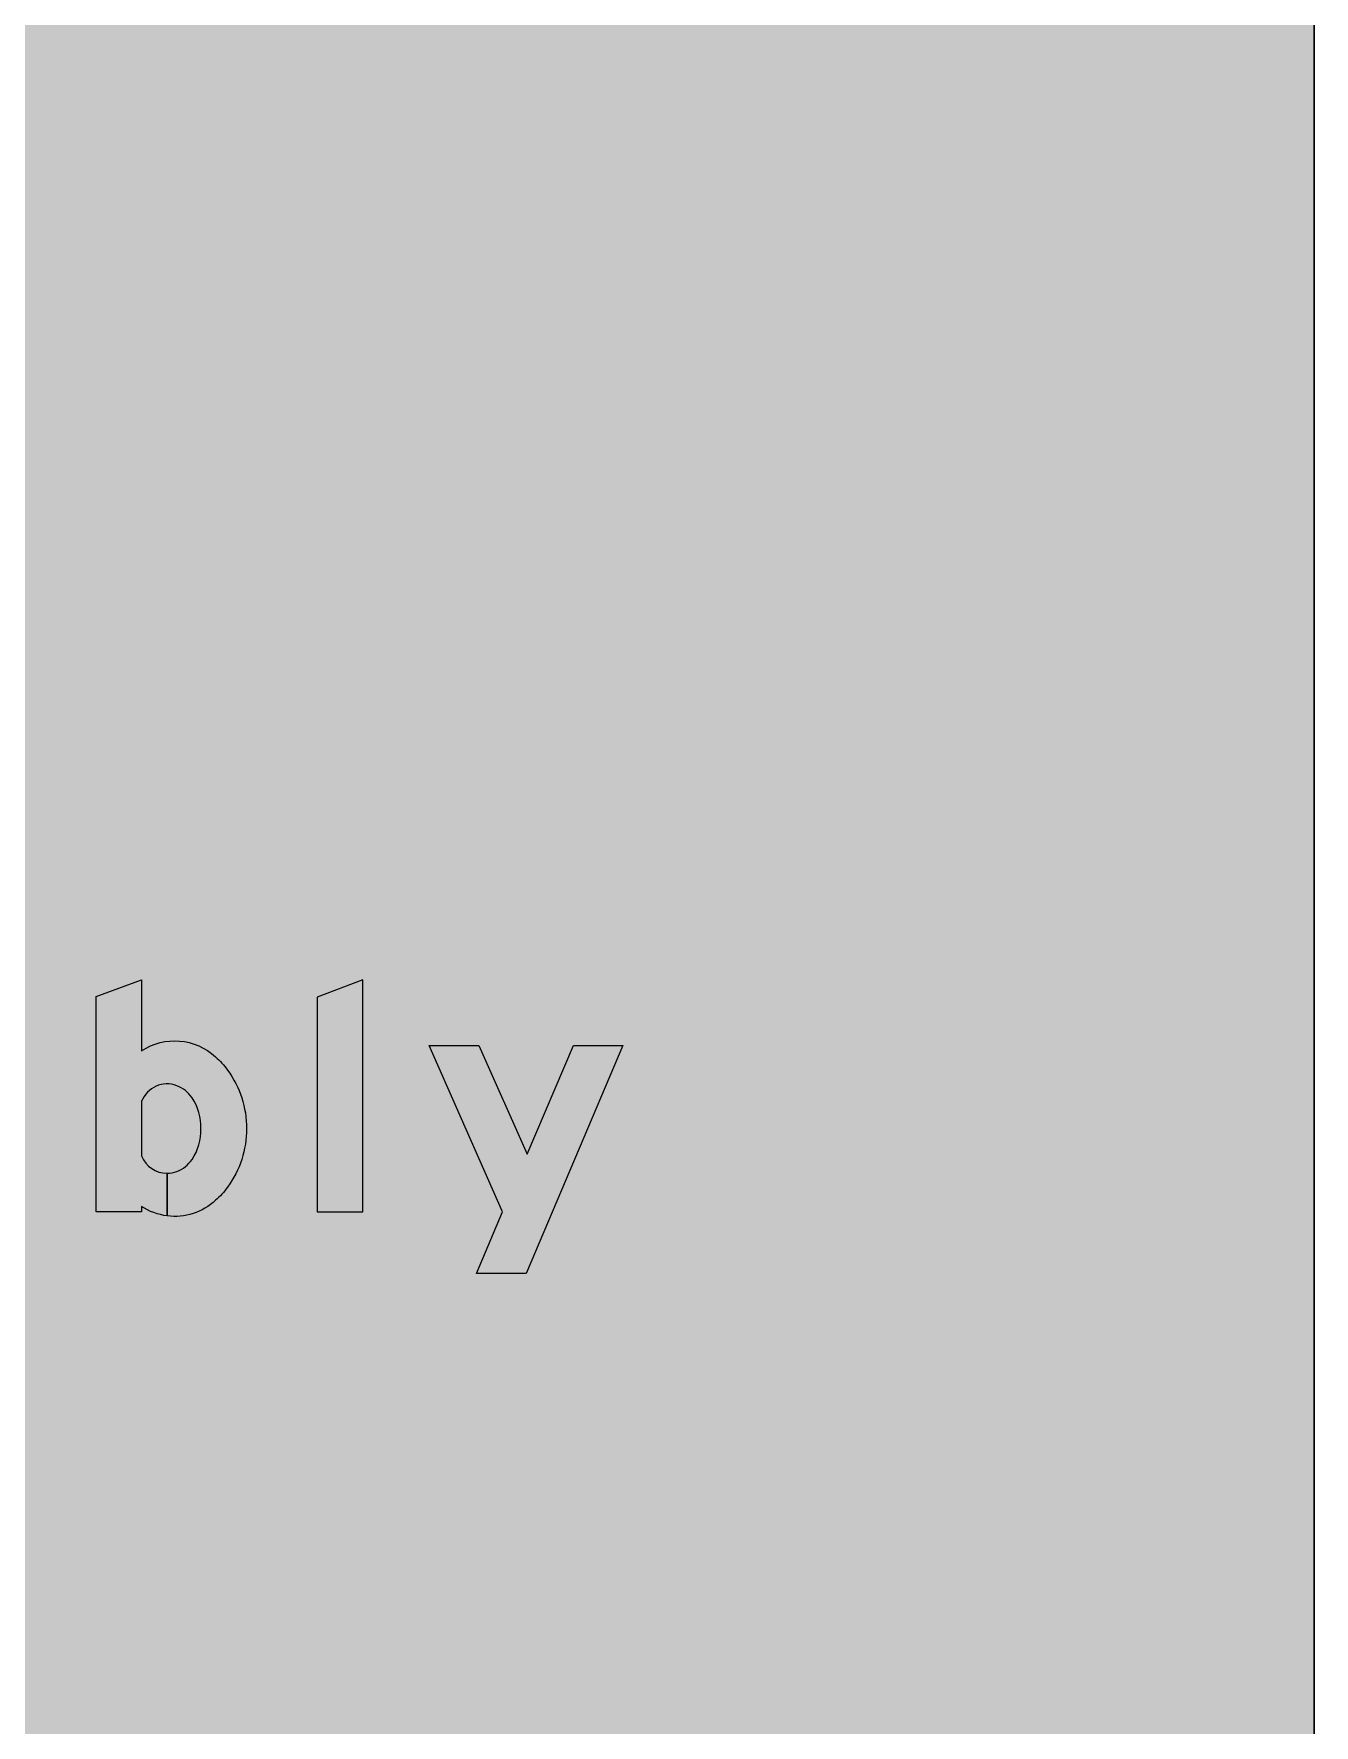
# Model space of a CAD drawing. Header units: millimetres. Extents: x 4906 to 5011, y 3241 to 3334.
# Drawn here: x 4994.01 to 5010.85, y 3289.85 to 3312.1 of the extents above; entities that cross this region are included whole.
import ezdxf

# ---------------------------------------------------------------- set-up
doc = ezdxf.new("R2010")
doc.units = ezdxf.units.MM
doc.layers.add('DIM', color=1, linetype='Continuous')
doc.layers.add('L18', color=4, linetype='Continuous')
doc.layers.add('GSCOLORFILL', color=7, linetype='Continuous', lineweight=0)

# ---------------------------------------------------------------- blocks, each defined once
blk = doc.blocks.new('*U322')
at = {"layer": 'GSCOLORFILL', "true_color": 0xf5f5f5, "transparency": 33554687}
blk.add_hatch(color=7, dxfattribs=at).paths.add_polyline_path([(-950.00000000001, -874.9999999999995), (950.0000000000091, -874.9999999999995, 0.414213562373095), (1050.000000000009, -774.9999999999995), (1050.000000000009, 775, 0.414213562373095), (950.0000000000091, 875), (-950.00000000001, 875, 0.414213562373095), (-1050.00000000001, 775), (-1050.00000000001, -775, 0.414213562373095)])
at = {"layer": 'GSCOLORFILL', "color": 7, "linetype": 'Continuous', "true_color": 0xf5f5f5, "transparency": 33554687}
for points in [[(-950.00000000001, -874.9999999999995), (950.0000000000091, -874.9999999999995, 0.414213562373095), (1050.000000000009, -774.9999999999995), (1050.000000000009, 775, 0.414213562373095), (950.0000000000091, 875), (-950.00000000001, 875, 0.414213562373095), (-1050.00000000001, 775), (-1050.00000000001, -775, 0.414213562373095), (-950.0000000000105, -875)], [(-950.00000000001, -874.9999999999995), (950.0000000000091, -874.9999999999995, 0.414213562373095), (1050.000000000009, -774.9999999999995), (1050.000000000009, 775, 0.414213562373095), (950.0000000000091, 875), (-950.00000000001, 875, 0.414213562373095), (-1050.00000000001, 775), (-1050.00000000001, -774.9999999999995, 0.414213562373095), (-950.0000000000105, -874.9999999999995)]]:
    blk.add_lwpolyline(points, format="xyb", close=True, dxfattribs=at).dxf.unprotected_set("ltscale", 0)
blk = doc.blocks.new('*U34')
at = {"layer": 'GSCOLORFILL', "linetype": 'Continuous'}
h = blk.add_hatch(color=0, dxfattribs=at)
edge = h.paths.add_edge_path()
edge.add_arc((44.51793562419519, 73.00000000000007), 87.48206437580481, 324.0687898610061, 359.99999999999994, ccw=False)
edge.add_arc((63.70470146193492, 58.38428779233871), 63.37203257652487, 310.3765255821876, 324.5892179022558, ccw=False)
edge.add_arc((69.00257494377652, 48.36448062052203), 52.36448062052203, 262.70170899991183, 313.06367100142035, ccw=False)
edge.add_line((62.35045196264872, -3.575755136557277), (62.35045196264872, 33.80043539742545))
edge.add_arc((62.34045196264868, 57.80043331409205), 24.00000000000002, 270.0238732421547, 290.8675725829808)
edge.add_arc((60.91561510266509, 61.53805821801595), 28.00000000000003, 290.8675725829806, 326.1464978402323)
edge.add_arc((45.80677982315294, 71.67298584493247), 46.19323120026423, 326.1464978402324, 361.646188633575)
edge.add_arc((45.8067798231529, 74.32701415506752), 46.19323120026427, 358.353811366425, 393.8535021597676)
edge.add_arc((60.91561510266507, 84.46194178198411), 28.00000000000001, 33.8535021597676, 69.13242741701919)
edge.add_arc((62.34045196264874, 88.19956668590797), 24.00000000000001, 69.13242741701923, 158.568043919135)
edge.add_line((40, 96.96907101081622), (40, 49.03092898918378))
edge.add_arc((62.34045196264873, 57.800433314092), 23.99999999999999, 201.4319560808649, 270)
edge.add_line((62.34045196264873, 33.80043331409202), (62.34045196264873, -3.574473431724307))
edge.add_arc((69.00257494377641, 48.36448062052206), 52.36448062052204, 236.3677911496907, 262.6906777665261, ccw=False)
edge.add_line((40, 4.765289374724148), (40, 0))
edge.add_line((40, 0), (0, 0))
edge.add_line((0, 0), (0, 188.7596153846154))
edge.add_line((0, 188.7596153846154), (40, 203.5))
edge.add_line((40, 203.5), (40, 141.2347106252759))
edge.add_arc((69.00257494377648, 97.6355193794779), 52.36448062052212, 46.93632899857971, 123.6322088503093, ccw=False)
edge.add_arc((63.7047014619348, 87.61571220766103), 63.37203257652513, 35.410782097744175, 49.623474417812474, ccw=False)
edge.add_arc((44.51793562419522, 72.99999999999999), 87.48206437580478, 0, 35.93121013899378, ccw=False)
at = {"layer": 'GSCOLORFILL', "color": 0}
blk.add_lwpolyline([(132, 72.99999999999999, -0.1580767730378781), (115.3540975280471, 21.66434227377881, -0.062094190308422), (104.7576009987296, 10.10723369308806, -0.2233522246381122), (62.35045196264872, -3.575755136557277), (62.35045196264872, 33.80043539742545, 0.09119938616970456), (70.88947312255061, 35.3746838905488, 0.155160827510034), (84.16862514632328, 45.94006078534746, 0.1561474372907175), (91.98094621685533, 72.99999999999999, 0.1561474372907175), (84.16862514632328, 100.0599392146525, 0.1551608275100337), (70.88947312255067, 110.6253161094512, 0.4113313956635876), (40, 96.96907101081622), (40, 49.03092898918378, 0.3084429755062391), (62.34045196264873, 33.80043331409202), (62.34045196264873, -3.574473431724307, -0.115362985859982), (40, 4.765289374724148), (40, 0), (0, 0), (0, 188.7596153846154), (40, 203.5), (40, 141.2347106252759, -0.3477275210567035), (104.7576009987296, 135.8927663069119, -0.062094190308422), (115.3540975280471, 124.3356577262211, -0.1580767730378781)], format="xyb", close=True, dxfattribs=at)
blk = doc.blocks.new('*U35')
at = {"layer": 'GSCOLORFILL', "linetype": 'Continuous'}
blk.add_hatch(color=0, dxfattribs=at).paths.add_polyline_path([(40, 0), (40, 203.5), (0, 188.3275862068966), (0, 0)])
at = {"layer": 'GSCOLORFILL', "color": 0}
blk.add_lwpolyline([(40, 0), (40, 203.5), (0, 188.3275862068966), (0, 0)], close=True, dxfattribs=at)
blk = doc.blocks.new('*U36')
at = {"layer": 'GSCOLORFILL', "linetype": 'Continuous'}
blk.add_hatch(color=0, dxfattribs=at).paths.add_polyline_path([(43.7281398157086, 146), (85.93029492603529, 50.45393541232179), (126.5373723757986, 146), (170, 146), (85, -54.00000000000003), (41.53737237579853, -54.00000000000003), (64.48737237579854, 9.200074226387237e-15), (0, 146)])
at = {"layer": 'GSCOLORFILL', "color": 0}
blk.add_lwpolyline([(43.7281398157086, 146), (85.93029492603529, 50.45393541232179), (126.5373723757986, 146), (170, 146), (85, -54.00000000000003), (41.53737237579853, -54.00000000000003), (64.48737237579854, 9.200074226387237e-15), (0, 146)], close=True, dxfattribs=at)
blk = doc.blocks.new('*U5')
at = {"color": 28, "true_color": 0x0a0a0a, "xscale": 0.3, "yscale": 0.3, "zscale": 0.3}
for name, p in [('*U34', (1540.799999999999, 4.702643708725835e-15)), ('*U35', (1598.999999999999, 4.702643708725835e-15)), ('*U36', (1628.399999999999, 4.702643708725835e-15))]:
    blk.add_blockref(name, p, dxfattribs=at)
blk = doc.blocks.new('*U1')
blk.add_blockref('*U5', (120.8, 0))

msp = doc.modelspace()

# ---------------------------------------------------------------- linework, layer by layer
at = {"layer": 'L18'}
msp.add_lwpolyline([(4910.850958860782, 3334.350439407064), (5005.850958860783, 3334.350439407064, -0.414213562373095), (5010.850958860783, 3329.350439407064), (5010.850958860783, 3251.850439407064, -0.414213562373095), (5005.850958860783, 3246.850439407064), (4910.850958860782, 3246.850439407064, -0.414213562373095), (4905.850958860782, 3251.850439407064), (4905.850958860782, 3329.350439407064, -0.414213562373095)], format="xyb", close=True, dxfattribs=at)

# ---------------------------------------------------------------- block references
at = {"xscale": 0.05, "yscale": 0.05, "zscale": 0.05}
msp.add_blockref('*U1', (4911.750958860783, 3296.600439407064), dxfattribs=at)
at = {"layer": 'DIM', "xscale": 0.05, "yscale": 0.05, "zscale": 0.05}
msp.add_blockref('*U322', (4958.350958860783, 3290.600439407064), dxfattribs=at)

doc.saveas('drawing.dxf')
